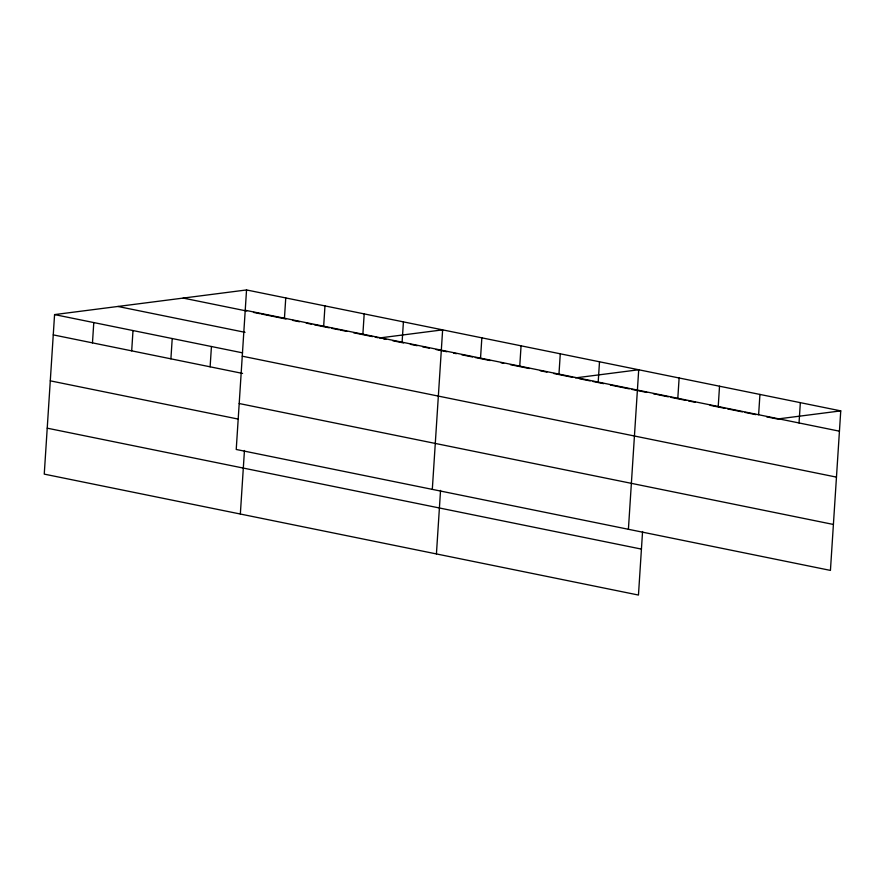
<?xml version="1.0" encoding="UTF-8"?>
<svg xmlns="http://www.w3.org/2000/svg" width="885" height="885" viewBox="0 0 885 885"><rect width="100%" height="100%" fill="white"/><g stroke="black" fill="none" stroke-linecap="round" stroke-linejoin="round"><path stroke-width="1.33" d="M246.539 289.948L236.229 449.469L830.429 570.405L840.75 410.883L246.539 289.948L54.571 314.595L44.25 474.117L638.461 595.052L642.565 531.52M92.471 342.871L93.788 322.571M131.688 350.847L133.004 330.559M170.905 358.834L172.221 338.535M210.121 366.81L211.438 346.522M240.344 514.019L244.448 450.498M284.45 318.224L285.755 297.935M323.667 326.211L324.972 305.911M362.883 334.187L364.189 313.898M402.1 342.174L403.416 321.874M432.311 489.383L442.633 329.862L379.278 337.993M436.427 553.933L440.542 490.401M480.533 358.137L481.849 337.838M519.749 366.113L521.066 345.825M558.966 374.101L560.282 353.801M598.194 382.077L599.499 361.788M628.405 529.285L638.716 369.764L575.372 377.895M677.81 398.283L679.127 377.995M718.222 406.514L719.527 386.214M758.622 414.733L759.938 394.433M799.033 422.953L800.339 402.664M840.75 410.883L777.395 419.014L766.62 416.824M245.222 310.248L839.434 431.183M183.184 298.079L246.749 311.022M253.508 312.394L260.267 313.777M261.628 314.042L285.966 318.998M292.725 320.381L299.495 321.753M306.254 323.125L311.664 324.231M314.363 324.784L329.242 327.804M331.941 328.357L338.712 329.74M340.061 330.005L346.82 331.388M353.58 332.76L372.519 336.61M375.218 337.163L377.928 337.716M383.338 338.822L386.037 339.364M392.796 340.747L403.615 342.949M410.386 344.32L417.145 345.692M422.554 346.798L429.313 348.17M436.073 349.553L446.892 351.754M453.651 353.126L456.361 353.679M461.771 354.785L472.59 356.987M475.289 357.529L490.168 360.56M500.987 362.762L503.698 363.315M510.457 364.686L529.385 368.536M540.204 370.738L546.963 372.12M553.733 373.492L572.661 377.353M579.409 378.725L590.184 380.915M592.873 381.457L603.647 383.659M610.385 385.03L629.246 388.858M631.934 389.411L646.747 392.431M653.484 393.803L656.183 394.345M657.522 394.622L668.297 396.812M670.996 397.365L685.809 400.374M688.508 400.927L695.234 402.299M710.058 405.308L724.87 408.328M727.57 408.87L742.382 411.89M745.07 412.432L755.845 414.634M117.915 306.464L245.034 332.329M54.571 314.595L242.545 352.849M242.258 356.19L836.469 477.126M53.255 334.884L242.578 373.426M239.193 403.527L833.404 524.462M50.279 380.838L238.253 419.092M47.226 428.174L641.426 549.098"/></g></svg>
